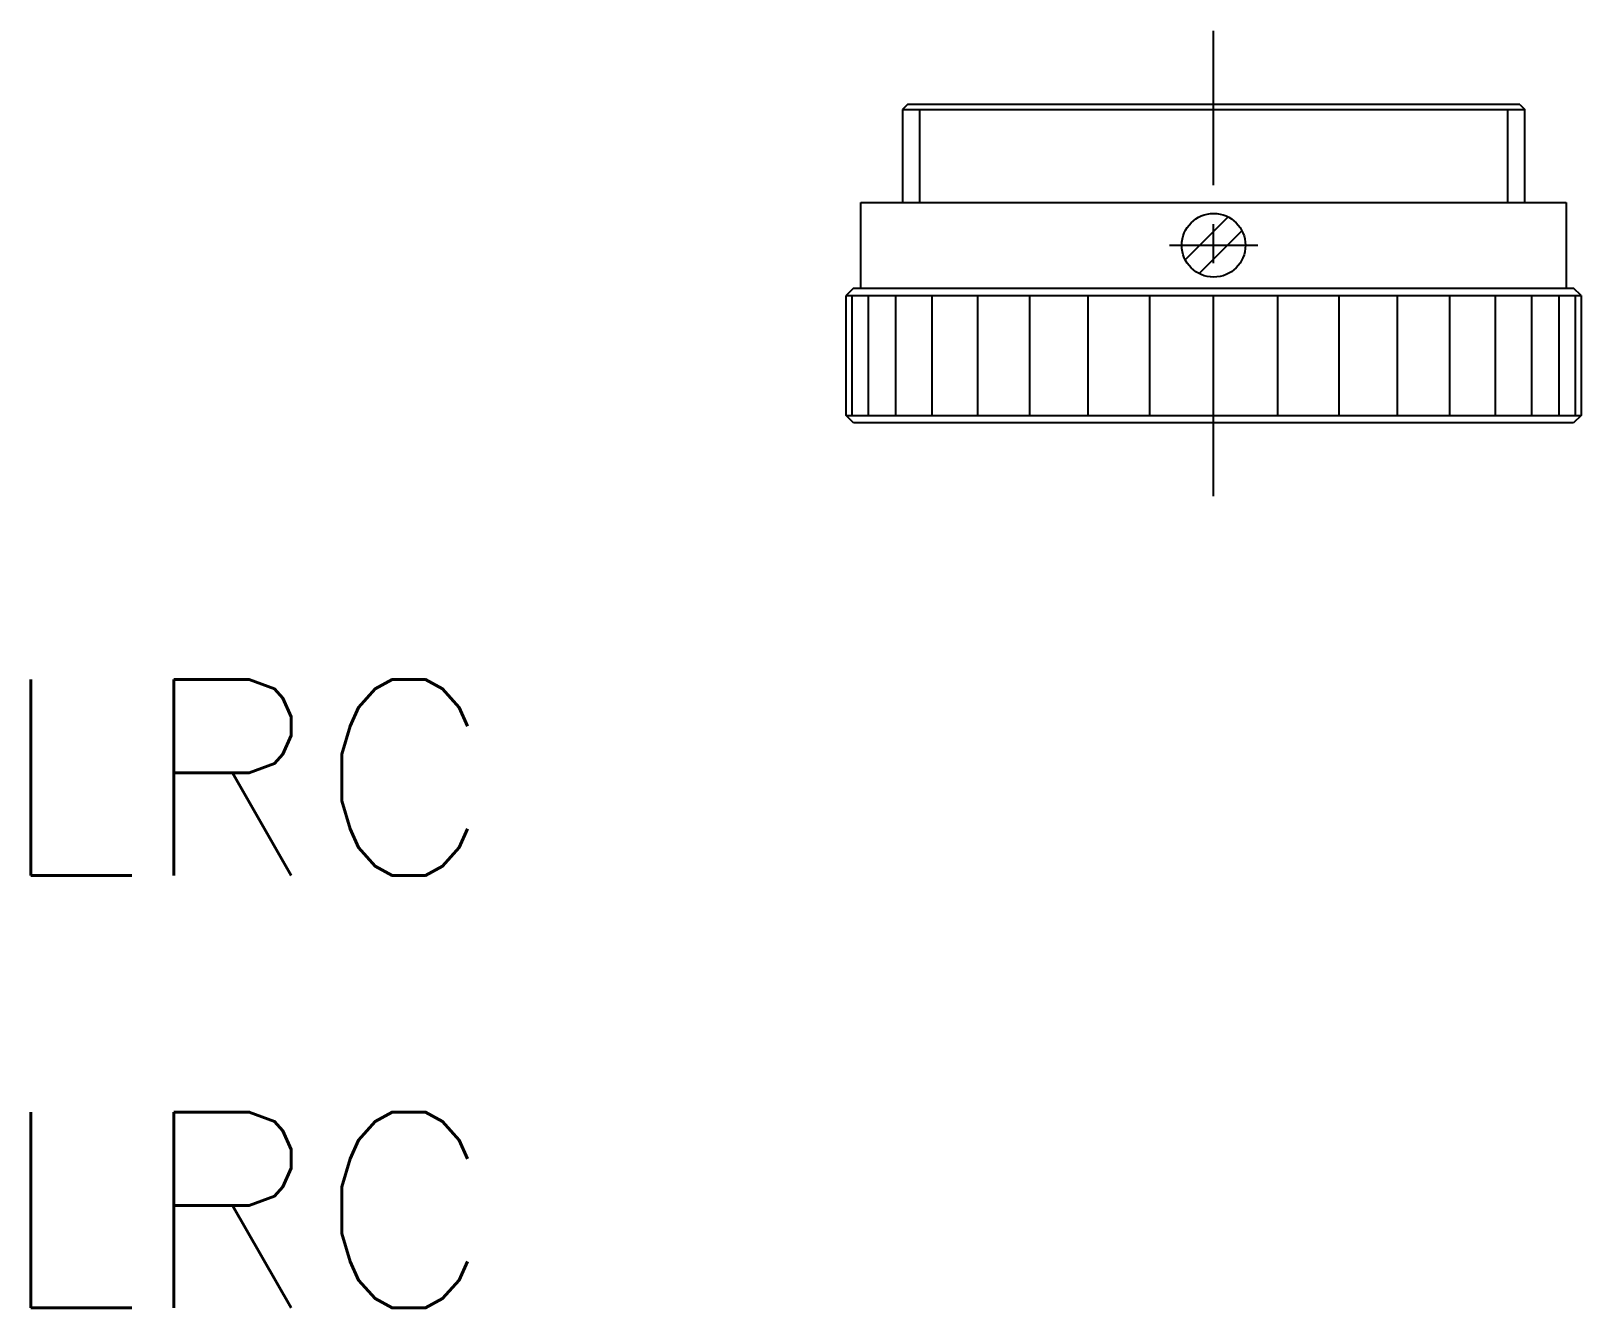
# Model space of a CAD drawing. Extents: x 14.7 to 78, y 32.5 to 84.7.
import ezdxf

# ---------------------------------------------------------------- set-up
doc = ezdxf.new("R2010")
doc.units = 0
doc.header["$LTSCALE"] = 0.25
doc.linetypes.add('CENTER', pattern=[50.8, 31.75, -6.35, 6.35, -6.35])
doc.layers.get('0').update_dxf_attribs({"linetype": 'CONTINUOUS'})
doc.layers.add('CENTER', color=1, linetype='CENTER')
doc.styles.get("Standard").update_dxf_attribs({"font": 'txt.shx', "bigfont": 'extfont.shx'})

msp = doc.modelspace()

# ---------------------------------------------------------------- linework, layer by layer
at = {"linetype": 'CONTINUOUS'}
for p, q in [((50.492, 81.651), (50.292, 81.451)), ((74.992, 81.651), (50.492, 81.651)), ((75.492, 81.651), (74.992, 81.651)), ((75.492, 81.651), (75.692, 81.451)), ((50.292, 81.451), (50.292, 77.651)), ((75.692, 77.651), (75.692, 81.451)), ((48.592, 77.651), (77.392, 77.651)), ((48.592, 74.151), (48.592, 77.651)), ((77.392, 77.651), (77.392, 74.151)), ((63.584, 77.058), (61.834, 75.309)), ((62.4, 74.743), (64.149, 76.492)), ((48.292, 74.151), (47.992, 73.851)), ((48.292, 74.151), (77.692, 74.151)), ((77.992, 73.851), (77.692, 74.151)), ((47.992, 68.951), (47.992, 73.851)), ((62.992, 68.951), (62.992, 73.851)), ((77.992, 73.851), (77.992, 68.951)), ((48.292, 68.651), (47.992, 68.951)), ((77.692, 68.651), (48.292, 68.651)), ((77.992, 68.951), (77.692, 68.651))]:
    msp.add_line(p, q, dxfattribs=at)
at = {"color": 3, "linetype": 'CONTINUOUS'}
for p, q in [((50.292, 81.451), (75.692, 81.451)), ((50.992, 77.651), (50.992, 81.451)), ((74.992, 81.451), (74.992, 77.651)), ((47.992, 73.851), (77.992, 73.851)), ((48.22, 73.851), (48.22, 68.951)), ((48.896, 68.951), (48.896, 73.851)), ((50.001, 73.851), (50.001, 68.951)), ((51.501, 68.951), (51.501, 73.851)), ((53.35, 73.851), (53.35, 68.951)), ((55.492, 68.951), (55.492, 73.851)), ((57.861, 73.851), (57.861, 68.951)), ((60.387, 68.951), (60.387, 73.851)), ((65.597, 73.851), (65.597, 68.951)), ((68.122, 68.951), (68.122, 73.851)), ((70.492, 73.851), (70.492, 68.951)), ((72.634, 68.951), (72.634, 73.851)), ((74.482, 73.851), (74.482, 68.951)), ((75.982, 68.951), (75.982, 73.851)), ((77.087, 73.851), (77.087, 68.951)), ((77.764, 68.951), (77.764, 73.851)), ((47.992, 68.951), (77.992, 68.951))]:
    msp.add_line(p, q, dxfattribs=at)
at = {"linetype": 'CONTINUOUS'}
msp.add_circle((62.992, 75.901), 1.3, dxfattribs=at)
at = {"layer": 'CENTER', "color": 1, "linetype": 'CENTER'}
for p, q in [((62.992, 65.651), (62.992, 84.651)), ((61.192, 75.901), (64.792, 75.901))]:
    msp.add_line(p, q, dxfattribs=at)

# ---------------------------------------------------------------- texts
for p in [(13.331, 50.17), (13.331, 32.509)]:
    msp.add_text('LRC', height=8).set_placement(p)

doc.saveas('drawing.dxf')
